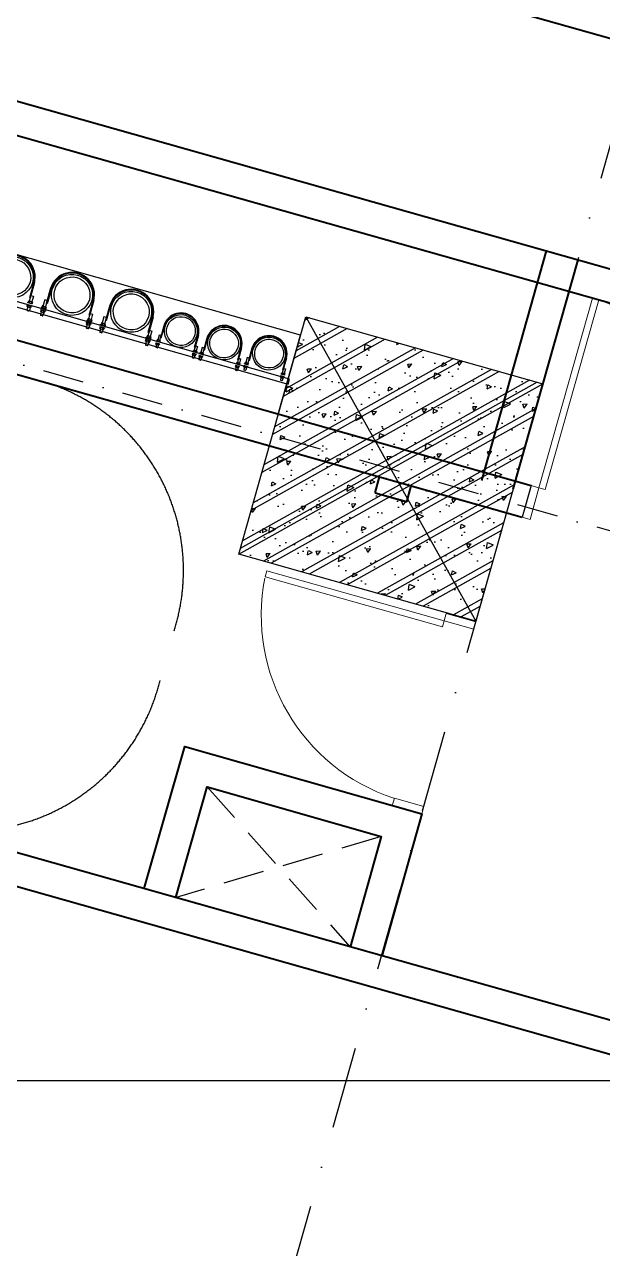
# Model space of a CAD drawing. Header units: millimetres. Extents: x -1534340 to 1713810, y -1348191 to 1114081.
# Drawn here: x 1298772 to 1302291, y -248904 to -241456 of the extents above; entities that cross this region are included whole.
import ezdxf

# ---------------------------------------------------------------- set-up
doc = ezdxf.new("R2010")
doc.units = ezdxf.units.MM
doc.header["$LTSCALE"] = 100
for name, pattern in [('DASHED', [4.5, 3, -1.5]), ('xref.asix of  podium$0$xref.asix of  podium$0$DASHDOT', [1, 0.5, -0.25, 0, -0.25]), ('Xref_ST_MBDV Cot vach 30.7.2022$0$HIDDEN', [0.375, 0.25, -0.125])]:
    doc.linetypes.add(name, pattern=pattern)
for name, color, linetype in [('1-Chu thich', 8, 'Continuous'), ('A-CORE-OTLN', 2, 'Continuous'), ('A-FLOR-STRS-ARROW', 8, 'Continuous'), ('ccu11-Dim', 8, 'Continuous'), ('ccu12-Manh', 8, 'Continuous'), ('KT-KT', 1, 'Continuous'), ('NDT Cap nuoc', 4, 'Continuous'), ('xref.asix of  podium$0$xref.asix of  podium$0$KT-Luoi truc South Tower', 8, 'xref.asix of  podium$0$xref.asix of  podium$0$DASHDOT'), ('xref.asix of  podium$0$xref.asix of  podium$0$KT-Net cot vach', 6, 'Continuous'), ('Xref_ST_MBDV Cot vach 30.7.2022$0$KT-Khuat', 9, 'Xref_ST_MBDV Cot vach 30.7.2022$0$HIDDEN')]:
    doc.layers.add(name, color=color, linetype=linetype)
doc.layers.add('A-COLUMN UPDATE', color=7, linetype='Continuous', true_color=0xff1f1f)
for name, color, linetype, lineweight in [('KT-Net cat', 1, 'Continuous', 40), ('KT-Net cua', 87, 'Continuous', 9), ('NET-THAY', 7, 'Continuous', 30)]:
    doc.layers.add(name, color=color, linetype=linetype, lineweight=lineweight)

# ---------------------------------------------------------------- blocks, each defined once
blk = doc.blocks.new('Khung ten_A1', base_point=(-3406704.146300548, 253379.4571428571))
at = {"layer": 'Defpoints', "color": 1}
blk.add_lwpolyline([(84100.00001422896, 0.00070554343983531), (84100.00001422896, 59470.71461593082), (0.0005449944292195145, 59470.71461593082), (0.0005449944292195145, 0.00070554343983531)], close=True, dxfattribs=at)
blk = doc.blocks.new('*U2781')
h = blk.add_hatch()
h.set_pattern_fill('VATLIEU04', color=250, scale=40, style=0, pattern_type=2)
h.set_pattern_definition([(49.99999999999999, (550.0000000000146, 1549.999999999985), (286.9040730403014, -25.10085399303804), [30, -330]), (355, (550.0000000000146, 1549.999999999985), (-55.50053344520001, 300.8768534800047), [24, -264]), (100.4514, (573.9086720000146, 1547.908263999985), (231.4037526856086, 275.7758168243814), [25.49607600000001, -280.4568448]), (46.1842, (550.0000000000146, 1629.999999999985), (426.8964194502578, -66.20760573160723), [45, -495.0000000000001]), (96.63559999999998, (585.5746980000147, 1624.482677199985), (373.8650822194813, 389.6471483601767), [38.2441152, -420.6852000000001]), (351.1842, (550.0000000000146, 1629.999999999985), (373.8647780534509, 389.6474403701299), [36.00000000000001, -396.0000000000001]), (21, (590.0000000000146, 1609.999999999985), (238.7628208473847, -161.0475562661355), [30, -330]), (326.0000000000001, (590.0000000000146, 1609.999999999985), (97.32613276863269, 290.0600180187412), [24, -264]), (71.4514, (609.8968932000146, 1596.579357599985), (336.089051432596, 129.012198683981), [25.496076, -280.4568448]), (37.50000000000001, (550.0000000000146, 1549.999999999985), (4.863942126916267, 133.1575415325246), [0, -260.8, 0, -268.0000000000001, 0, -265.0000000000001]), (7.499999999999999, (550.0000000000146, 1549.999999999985), (105.2278149768594, 157.7646847529441), [0, -152.8, 0, -254.8, 0, -101]), (327.5, (460.8000000000145, 1549.999999999985), (213.5289744689636, -9.021948693751904), [0, -100, 0, -312.0000000000001, 0, -414.0000000000001]), (317.5, (420.8000000000145, 1549.999999999985), (233.2744677369545, 40.04199293292709), [0, -130, 0, -207.2, 0, -294]), (45, (550.0000000000146, 1549.999999999985), (-120.2081528017131, 120.2081528017131), []), (45, (550.0000000000146, 1598.999999999985), (-120.2081528017131, 120.2081528017131), [])])
h.paths.add_polyline_path([(-475.0000000000001, -474.9999999999999), (1025, -475.0000000000146), (1025.000000000015, 1024.999999999985), (-474.9999999999854, 1025)])
at = {"color": 6, "ltscale": 0.25}
blk.add_lwpolyline([(-475.0000000000001, -474.9999999999999), (1025, -475.0000000000146), (1025.000000000015, 1024.999999999985), (-474.9999999999854, 1025)], close=True, dxfattribs=at)
at = {"layer": 'Defpoints', "linetype": 'ByBlock', "ltscale": 30}
for p, q in [((1025, -475.0000000000146), (-474.9999999999854, 1025)), ((-475.0000000000001, -474.9999999999999), (1025.000000000015, 1024.999999999985))]:
    blk.add_line(p, q, dxfattribs=at)
blk = doc.blocks.new('1.2 clear door')
for points in [[(50, 200), (50, 1400), (90, 1400), (90, 200)], [(0, 0), (50, 0), (50, 200), (0, 200)], [(1250, 0), (1300, 0), (1300, 200), (1250, 200)]]:
    blk.add_lwpolyline(points, close=True)
at = {"color": 8}
blk.add_arc((-2.64150943396206, 150.0000000000001), 1253.725465295016, 2.483854765330646, 85.3943218541409, dxfattribs=at)
blk = doc.blocks.new('ong thoat xi')
at = {"layer": '1-Chu thich', "color": 30}
for p, q in [((-65.78777581622126, 66.90270846546628), (-73.82628140639281, 66.90270846383646)), ((-65.83680565783288, 67.38554804772139), (-65.83680565730901, 59.50194067240228)), ((-65.47424172598403, 68.65452180604916), (-61.84860241872957, 68.65452180698048)), ((-65.47424172679892, 66.11657429032493), (-61.90376675099832, 66.11657429125624)), ((-60.67026964394608, 70.09262039628811), (-61.48603848775383, 70.09262039628811)), ((-60.67026964394608, 70.09262039628811), (-61.48603848775383, 70.09262039628811)), ((-61.48603848775383, 70.09262039628811), (-61.48603848711354, 56.79486832523253)), ((-60.67026964394608, 70.09262039628811), (-60.67026964260732, 56.79486832569818)), ((-54.93791736802086, 70.09262039489111), (-54.12214852363104, 70.09262039407622)), ((-54.93791736802086, 70.09262039489111), (-54.93791736679849, 56.79486832371913)), ((-54.93791736802086, 70.09262039489111), (-54.12214852363104, 70.09262039407622)), ((-54.12214852363104, 70.09262039407622), (-54.12214852229226, 56.79486832313705)), ((-50.13394528458593, 68.65452180535067), (-53.75958459306275, 68.65452180523425)), ((-50.13394528452773, 66.11657428939361), (-53.70442025974624, 66.11657428939361)), ((-49.77138135395943, 67.38554804725571), (-49.7713813536684, 59.50194067088886)), ((-32.65563905594172, 66.87869586132001), (-49.77138135436689, 66.87869586690795)), ((-32.65563905570889, 60.00879284727853), (-32.65563905594172, 66.87869586132001)), ((-75.38012683280976, 61.71243314491585), (-75.38012683356645, 65.30088436778169)), ((-65.74530692066764, 60.15858772792853), (-73.82631818420485, 60.15858772746287)), ((-65.47424172534375, 60.77091442968231), (-61.90376675169683, 60.77091443061362)), ((-65.47424172563478, 58.23296691395808), (-61.84860241774003, 58.23296691500582)), ((-60.67026964260732, 56.79486832569818), (-61.48603848711354, 56.79486832523253)), ((-54.93791736679849, 56.79486832371913), (-54.12214852229226, 56.79486832313705)), ((-50.13394528423669, 58.232966913376), (-53.75958459178218, 58.23296691302676)), ((-50.13394528400386, 60.77091442898382), (-53.70442025887314, 60.77091442805249)), ((-29.11534677405143, 60.00879285379778), (-49.77138135419228, 60.00879285181873)), ((1.717475750250741, 60.0087928546127), (-41.21941808814881, 60.00879285309929)), ((-41.2194180888473, 57.94782194821164), (-41.21941808908014, 60.00879285333212)), ((-41.2194180888473, 57.94782194821164), (-41.21941808908014, 60.00879285333212)), ((-41.2194180888473, 57.94782194902655), (-41.21941808908014, 60.00879285333212)), ((1.717475749552249, 57.94782195100561), (-41.2194180888473, 57.94782194821164)), ((-75.38012683350826, -61.91815018712077), (-75.38012683286797, -65.50660140905529)), ((-65.74530691356631, -60.36430476850364), (-73.82631818496156, -60.36430476931854)), ((-65.8368056496256, -67.59126508864574), (-65.8368056496256, -59.70765771332662)), ((-65.47424171830062, -58.43868395511527), (-61.84860241104615, -58.43868395488243)), ((-65.47424171917375, -60.976631470141), (-61.90376674348954, -60.97663146990817)), ((-60.67026963614626, -57.00058536557481), (-61.4860384806525, -57.00058536487631)), ((-61.48603847948834, -70.29833743674679), (-61.4860384806525, -57.00058536487631)), ((-60.6702696349239, -70.29833743651398), (-60.67026963614626, -57.00058536557481)), ((-54.9379173591733, -70.29833743837662), (-54.93791736033746, -57.00058536720462)), ((-54.93791736033746, -57.00058536720462), (-54.12214851600584, -57.00058536685538)), ((-54.12214851466706, -70.29833743802736), (-54.12214851600584, -57.00058536685538)), ((-50.1339452767861, -58.43868395651225), (-53.75958458462264, -58.43868395674508)), ((-50.13394527626225, -60.97663147223648), (-53.70442025212105, -60.97663147223648)), ((-49.77138134575215, -67.59126509027557), (-49.77138134627604, -59.70765771460719)), ((-30.91456355975243, -60.21450989425648), (-49.77138134581037, -60.21450989565346)), ((1.717475756304338, -58.15353898785543), (-41.21941808151314, -58.15353899006732)), ((-41.21941808151314, -58.15353899006732), (-41.21941808069823, -60.2145098951878)), ((-41.21941808151314, -58.15353899088222), (-41.21941808069823, -60.2145098951878)), ((1.717475756944622, -60.21450989204459), (-41.21941808069823, -60.2145098951878)), ((-34.45485584222479, -60.21450990100857), (-34.45485584205016, -67.08441291505005)), ((-65.78777580836322, -67.10842550569214), (-73.82628140581073, -67.10842550569214)), ((-65.47424171771853, -66.32229133090004), (-61.90376674267463, -66.3222913305508)), ((-65.47424171795136, -68.86023884720636), (-61.84860241011484, -68.8602388468571)), ((-60.6702696349239, -70.29833743651398), (-61.48603847948834, -70.29833743674679)), ((-60.6702696349239, -70.29833743651398), (-61.48603847948834, -70.29833743674679)), ((-54.9379173591733, -70.29833743837662), (-54.12214851466706, -70.29833743802736)), ((-54.9379173591733, -70.29833743837662), (-54.12214851466706, -70.29833743802736)), ((-50.13394527568016, -68.86023884848692), (-53.7595845842734, -68.86023884871975)), ((-50.13394527632044, -66.32229133218061), (-53.70442025124794, -66.32229133334475)), ((-34.45485584205016, -67.08441291505005), (-49.77138134563574, -67.08441290992776))]:
    blk.add_line(p, q, dxfattribs=at)
for centre, major_axis, ratio, start_param, end_param in [((-73.7847118762438, 65.30782007810194), (1.128139395118837, 1.128139395118833), 0.999999999981247, 0.8114564950257566, 2.36054173982049), ((-63.43481961626094, 67.38554804818703), (1.698460618368481, -1.698460618368488), 0.9999999999880228, 3.370391498457508, 4.483590135757281), ((-55.80344074894674, 63.44374436128418), (7.094660364457459, -7.094660364457486), 0.9999999999999998, 3.657340742990352, 4.196640890984128), ((-63.88802452944218, 67.38554804772139), (1.698460618352194, -1.698460618352201), 0.9999999999880228, 0.2287988448677159, 1.341997482167488), ((-63.88802452938398, 67.38554804900195), (1.698460618368481, -1.698460618368488), 0.9999999999880228, 0.2287988448677159, 1.341997482167488), ((-71.51940339541761, 63.44374436023645), (7.094660364541318, -7.094660364541345), 0.9999999999939811, 0.5157480894039148, 1.055048237384961), ((-71.51940339541761, 63.44374436023645), (7.094660364541318, -7.094660364541345), 0.9999999999939811, 0.5157480894039148, 1.055048237384961), ((-51.72016248240834, 67.38554804679006), (1.698460618302127, 1.698460618302121), 0.9999999999834358, 1.799595171691055, 2.912793808962478), ((-51.72016248182626, 67.38554804748854), (1.698460618368481, -1.698460618368488), 0.9999999999880228, 3.370391498457508, 4.483590135757281), ((-44.08878361462848, 63.4437443598872), (7.094660364416927, 7.094660364416901), 0.9999999999939808, 2.08654441620483, 2.625844564185877), ((-44.08878361462848, 63.4437443598872), (7.094660364416927, 7.094660364416901), 0.9999999999939808, 2.08654441620483, 2.625844564185877), ((-52.17336739588063, 67.38554804620799), (1.698460618368481, -1.698460618368488), 0.9999999999880228, 0.2287988448677159, 1.341997482167488), ((-59.80474626185605, 63.44374435942154), (7.094660364541345, 7.094660364541318), 0.9999999999939808, -1.055048237384963, -0.5157480894039148), ((-73.82628141500754, 61.71243314514867), (1.098734631828849, 1.098734631828845), 0.9999999999706548, 2.356194490402434, 3.926990816608578), ((-63.43481961567886, 59.50194067310075), (1.698460618368481, -1.698460618368488), 0.9999999999880228, 3.370391498457508, 4.483590135757281), ((-63.88802452897654, 59.50194067275152), (1.698460618368481, -1.698460618368488), 0.9999999999880228, 0.2287988448677159, 1.341997482167488), ((-63.88802452897654, 59.50194067275152), (1.698460618368481, -1.698460618368488), 0.9999999999880228, 0.2287988448677159, 1.341997482167488), ((0, 0), (38.86204005918639, -38.86204005918654), 0.9999999999984992, 0.7853981633981985, 7.068583470577785), ((-51.72016248124418, 59.50194067077246), (1.698460618302127, 1.698460618302121), 0.9999999999834358, 1.799595171691055, 2.912793808962478), ((-51.72016248124418, 59.50194067077246), (1.698460618302127, 1.698460618302121), 0.9999999999834358, 1.799595171691055, 2.912793808962478), ((-52.17336739529855, 59.50194067123812), (1.698460618317141, 1.698460618317135), 0.9999999999834357, -1.341997481892333, -0.2287988446337132), ((-6.984919e-10, -0.1028585183667019), (34.07629290540685, -34.07629290540699), 0.9999999999996163, 0.7853981633976402, 7.068583470577226), ((0.3434951510280371, -0.1028585180174559), (42.50535631470555, -42.50535631470572), 0.9999999999987998, 5.497787143388879, 8.639379796978673), ((0.3434951510280371, -0.1028585180174559), (41.04802981248233, -41.0480298124825), 0.9999999999998442, 5.497787143388998, 8.639379796978794), ((-73.78471187618561, -65.51353711914271), (1.128139395128906, 1.1281393951289), 0.9999999999608769, 2.351847240170423, 3.900932485497246), ((-73.82628141593888, -61.91815018700434), (1.09873463182571, 1.098734631825706), 0.9999999999763682, 0.7853981630159299, 2.35619449040529), ((-63.43481960770441, -59.70765771297738), (1.698460618352194, -1.698460618352201), 0.9999999999880228, 3.370391498457508, 4.483590135757281), ((-55.80344074190361, -63.64946139999665), (7.094660364401588, 7.094660364401562), 0.9999999999939808, 2.086544416204056, 2.625844564186651), ((-63.88802452175879, -59.70765771332662), (1.698460618352193, -1.698460618352199), 0.9999999999880232, 0.2287988448677158, 1.341997482167488), ((-63.88802452175879, -59.70765771332662), (1.698460618352193, -1.698460618352199), 0.9999999999880232, 0.2287988448677158, 1.341997482167488), ((-71.51940338715212, -63.64946140092798), (7.094660364401557, -7.094660364401586), 0.9999999999939808, 0.5157480894031421, 1.055048237385733), ((-71.51940338715212, -63.64946140092798), (7.094660364401557, -7.094660364401586), 0.9999999999939808, 0.5157480894031421, 1.055048237385733), ((-51.72016247350256, -59.70765771460719), (1.698460618368481, -1.698460618368488), 0.9999999999880228, 3.370391498457508, 4.483590135757281), ((-51.72016247350256, -59.70765771460719), (1.698460618368481, -1.698460618368488), 0.9999999999880228, 3.370391498457508, 4.483590135757281), ((-44.08878360758536, -63.64946140220854), (7.094660364416927, 7.094660364416901), 0.9999999999939808, 2.08654441620483, 2.625844564185877), ((-44.08878360758536, -63.64946140220854), (7.094660364416927, 7.094660364416901), 0.9999999999939808, 2.08654441620483, 2.625844564185877), ((-52.17336738767335, -59.70765771437436), (1.698460618352194, -1.698460618352201), 0.9999999999880228, 0.2287988448677159, 1.341997482167488), ((-59.80474625423084, -63.64946140313986), (7.094660364597215, -7.094660364597241), 1, 0.5157480894013327, 1.055048237393564), ((-63.43481960805366, -67.59126508876216), (1.698460618302127, 1.698460618302121), 0.9999999999834358, 1.799595171691055, 2.912793808962478), ((-63.8880245211767, -67.59126508911139), (1.698460618368481, -1.698460618368488), 0.9999999999880228, 0.2287988448677159, 1.341997482167488), ((-63.8880245211767, -67.59126508911139), (1.698460618368481, -1.698460618368488), 0.9999999999880228, 0.2287988448677159, 1.341997482167488), ((-51.72016247297871, -67.59126509097405), (1.698460618333429, 1.698460618333422), 0.9999999999834358, 1.799595171697458, 2.912793808956078), ((-51.72016247297871, -67.59126509097405), (1.698460618333429, 1.698460618333422), 0.9999999999834358, 1.799595171697458, 2.912793808956078), ((-52.17336738767335, -67.59126509027557), (1.69846061833718, -1.698460618337187), 0.9999999999880228, 0.2287988448613146, 1.341997482173889)]:
    blk.add_ellipse(centre, major_axis=major_axis, ratio=ratio, start_param=start_param, end_param=end_param, dxfattribs=at)
blk = doc.blocks.new('3000x500')
at = {"layer": 'A-CORE-OTLN', "color": 3}
blk.add_lwpolyline([(16498.00237723254, -9617.500000031665), (16498.00237723254, -6617.500000029337), (15998.00237723067, -6617.500000029802), (15998.00237723067, -9617.50000003213)], close=True, dxfattribs=at)
at = {"layer": 'NET-THAY', "linetype": 'ByBlock', "ltscale": 7}
blk.add_lwpolyline([(16220.24300705642, -9625.980486334302), (16224.42914612964, -6604.307033485267), (16194.43921026401, -6605.084122369532), (16190.2530671712, -9626.757575325668)], close=True, dxfattribs=at)
at = {"layer": 'NDT Cap nuoc'}
for p, xscale, yscale, zscale, rotation in [((16364.30637826212, -6764.198061510455), 2.272727272727273, 2.272727272727273, 2.272727272727273, 0.0948768765838975), ((16360.99073086865, -7118.499637637753), 2.272727272727273, 2.272727272727273, 2.272727272727273, 0.0948768765838975), ((16361.29679549858, -7474.161676215939), 2.272727272727273, 2.272727272727273, 2.272727272727273, 0.0948768765838975), ((16360.31417185627, -7835.450217125937), 2.272727272727273, 2.272727272727273, 2.272727272727273, 0.0948768765838975), ((16354.55183169991, -8212.33018745156), 2.272727272727273, 2.272727272727273, 2.272727272727273, 0.0948768765838975), ((16353.31290443242, -8587.236830199603), 2.272727272727273, 2.272727272727273, 2.272727272727273, 0.0948768765838975), ((16323.29082159884, -8910.303920255043), 1.818181818181819, 1.818181818181819, 1.818181818181819, 0.09487687658390936), ((16321.89169885591, -9183.648577248212), 1.818181818181819, 1.818181818181819, 1.818181818181819, 0.09487687658390936), ((16336.78838294372, -9463.790865009185), 1.818181818181819, 1.818181818181819, 1.818181818181819, 0.09487687658390936)]:
    blk.add_blockref('ong thoat xi', p, dxfattribs=dict(at, xscale=xscale, yscale=yscale, zscale=zscale, rotation=rotation))
blk = doc.blocks.new('CNTPO')
at = {"layer": 'KT-KT', "rotation": 74.22122665279292}
blk.add_blockref('3000x500', (11439306.39907407, 1101578.566757585), dxfattribs=at)
blk = doc.blocks.new('312')
at = {"layer": 'A-COLUMN UPDATE', "elevation": -7.160913140236147e-09}
blk.add_lwpolyline([(1528700.024996613, -243487.7643336967), (1528645.591819134, -243680.1977350073)], dxfattribs=at)
at = {"layer": 'A-FLOR-STRS-ARROW', "linetype": 'DASHED', "ltscale": 200, "extrusion": (-1.217216466872113e-08, 3.439616993521605e-09, 1)}
for centre, start, end in [((1525383.863308037, -244004.4033799456, -0.01934390471852612), 342.148752645815, 73.84876716520407), ((1525275.069681304, -244389.3240818855, -0.01934390471852595), 254.5865036996374, 346.2865181798361)]:
    blk.add_arc(centre, 1199.999999999267, start, end, dxfattribs=at)
at = {"layer": 'KT-Net cat'}
for p, q in [((1519824.789487891, -238122.1943233319, 2.473630154157277e-09), (1534167.546527541, -242175.0469612345, -4.384791254434084e-08)), ((1524341.461034909, -240801.337947674), (1533800.505669872, -243474.1932358776)), ((1524287.076000445, -240993.8016274328, -1.118552723423207e-08), (1533746.120919738, -243666.6569959802, -4.173457383000219e-08)), ((1520809.174031238, -241258.0349071241), (1528700.024996613, -243487.7643336967))]:
    blk.add_line(p, q, dxfattribs=at)
at = {"layer": 'KT-Net cat', "extrusion": (-1.217216466872113e-08, 3.439616993521605e-09, 1)}
for p, q in [((1520947.257315375, -241504.8683117101), (1527778.029187188, -243435.2711968607, 8.978512558729945e-05)), ((1527750.763378779, -243531.7628310615, 8.980951086748346e-05), (1527778.029187188, -243435.2711968602, 8.98041884684897e-05)), ((1527750.763378779, -243531.7628310613, 8.980951086748346e-05), (1527940.814377495, -243585.4657982172, 9.228067383154626e-05)), ((1527943.227121009, -243586.147644444, 9.233927415897014e-05), (1527970.492929394, -243489.6560102414, 9.233395175975434e-05)), ((1527970.579134627, -243489.3500106776, 9.233394844657128e-05), (1528645.591819134, -243680.197735008, 7.270214853563763e-05)), ((1530190.848756256, -247026.8198074907), (1520185.870887826, -244199.3609741543)), ((1530476.270563072, -247315.5098958091), (1519939.02238141, -244337.4399909343, -2.529440976867248e-06))]:
    blk.add_line(p, q, dxfattribs=at)
at = {"layer": 'KT-Net cat'}
blk.add_lwpolyline([(1520754.789286413, -241450.4986687273), (1528645.587451531, -243680.2131754531)], dxfattribs=at)
for points, elevation in [([(1528792.392585095, -242059.0438144343), (1528397.254885799, -243455.9435543268)], -7.160913140236147e-09), ([(1528984.856347908, -242113.4285845143), (1528589.718648611, -243510.3283244068)], -7.003487754759874e-09)]:
    blk.add_lwpolyline(points, dxfattribs=dict(at, elevation=elevation))
at = {"layer": 'KT-Net cat', "extrusion": (-1.217216466872113e-08, 3.439616993521605e-09, 1)}
for points, elevation in [([(1527750.763378788, -243531.7628310568), (1527943.222679001, -243586.146315215)], -0.0193438803437656), ([(1526344.633791227, -245939.8594342771), (1526591.347578254, -245074.3327531417), (1528034.968110659, -245485.9199691108), (1527790.876537314, -246350.3308624605)], -0.01914375001749156), ([(1526536.966313679, -245994.7065016803), (1526728.836092292, -245321.5016160387), (1527788.28329736, -245623.5580885036), (1527598.402520404, -246295.9824235326)], -0.01914375001749211)]:
    blk.add_lwpolyline(points, dxfattribs=dict(at, elevation=elevation))
at = {"layer": 'xref.asix of  podium$0$xref.asix of  podium$0$KT-Luoi truc South Tower', "ltscale": 10}
blk.add_line((1546393.301440275, -180505.3944774814), (1521046.188471128, -270207.0229058202), dxfattribs=at)
at = {"layer": 'xref.asix of  podium$0$xref.asix of  podium$0$KT-Luoi truc South Tower', "ltscale": 5}
blk.add_line((1540411.081430288, -246937.2616383851), (1505741.044236219, -237140.4973184319), dxfattribs=at)
at = {"layer": 'Xref_ST_MBDV Cot vach 30.7.2022$0$KT-Khuat', "linetype": 'Xref_ST_MBDV Cot vach 30.7.2022$0$HIDDEN', "ltscale": 10, "extrusion": (-1.217216466872113e-08, 3.439616993521605e-09, 1)}
for points, elevation in [([(1526728.836092292, -245321.5016160387), (1527598.406248298, -246295.969223036)], -0.01914375001749187), ([(1527788.28329736, -245623.5580885036), (1526539.26512369, -245993.3900337639)], -0.0191437500174917)]:
    blk.add_lwpolyline(points, dxfattribs=dict(at, elevation=elevation))
at = {"layer": 'KT-KT'}
blk.add_blockref('CNTPO', (-9925751.43216308, -1357411.24195588, -1.48079385336104e-08), dxfattribs=at)
at = {"layer": 'KT-Net cua', "extrusion": (-5.018754773565257e-08, 1.251632495823721e-09, -0.9999999999999988), "xscale": -1, "zscale": -1, "rotation": 15.7787629434282}
blk.add_blockref('1.2 clear door', (-1528645.632830229, -243680.2544452956, -0.0770264551742862), dxfattribs=at)
at = {"layer": 'KT-Net cua', "extrusion": (-5.036992490382045e-08, -2.2615947934479e-07, -0.9999999999999731), "xscale": 0.9347581561651018, "yscale": 0.9347581561651018, "zscale": -0.934758156165101, "rotation": 285.6827219401521}
blk.add_blockref('1.2 clear door', (-1528363.445082879, -244315.9717116234, -0.02174815952305374), dxfattribs=at)
at = {"layer": 'xref.asix of  podium$0$xref.asix of  podium$0$KT-Net cot vach', "linetype": 'ByBlock', "xscale": -1, "rotation": 254.2212213650004}
blk.add_blockref('*U2781', (1527506.08979367, -243576.4468990191, -7.003487754759874e-09), dxfattribs=at)

msp = doc.modelspace()

# ---------------------------------------------------------------- block references
at = {"layer": 'ccu11-Dim', "xscale": 2.000000000621877, "yscale": 2.000000000621877, "zscale": 2.000000000621877}
msp.add_blockref('Khung ten_A1', (-5608380.107834431, 139934.6294589236), dxfattribs=at)

# ---------------------------------------------------------------- next in the draw order: block references
at = {"layer": 'ccu12-Manh'}
msp.add_blockref('312', (-226843.9959313669, -774.1646671993076), dxfattribs=at)

doc.saveas('drawing.dxf')
